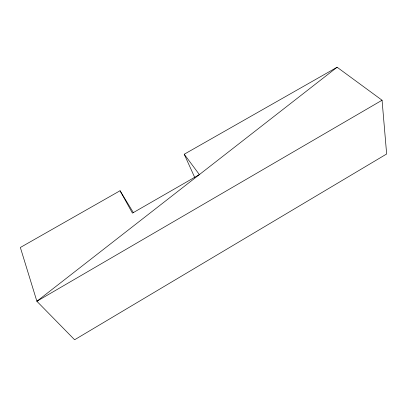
<?xml version="1.0" encoding="UTF-8"?>
<svg xmlns="http://www.w3.org/2000/svg" width="407" height="407" viewBox="0 0 407 407"><rect width="100%" height="100%" fill="white"/><g stroke="black" fill="none" stroke-linecap="round" stroke-linejoin="round"><path stroke-width="0.61" d="M337.108 67.236L36.879 301.277L74.618 339.764L386.65 153.988L382.061 100.229L337.108 67.236L184.218 154.238L194.683 177.376M382.061 100.229L36.879 301.277L20.35 247.481L120.055 190.746L133.415 212.688M184.218 154.238L199.389 174.593L132.433 213.12L120.055 190.746"/></g></svg>
